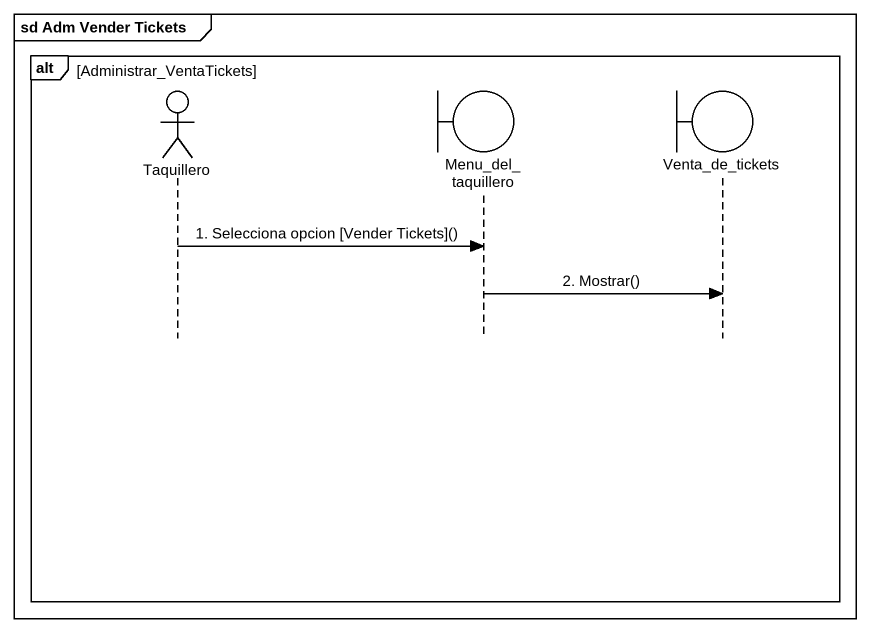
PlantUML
@startuml
mainframe sd Adm Vender Tickets
hide footbox
actor Taquillero
boundary Menu_del_taquillero
boundary Venta_de_tickets

alt Administrar_VentaTickets
  Taquillero -> Menu_del_taquillero : 1. Selecciona opcion [Vender Tickets]()
  Menu_del_taquillero -> Venta_de_tickets : 2. Mostrar()
end
@enduml
